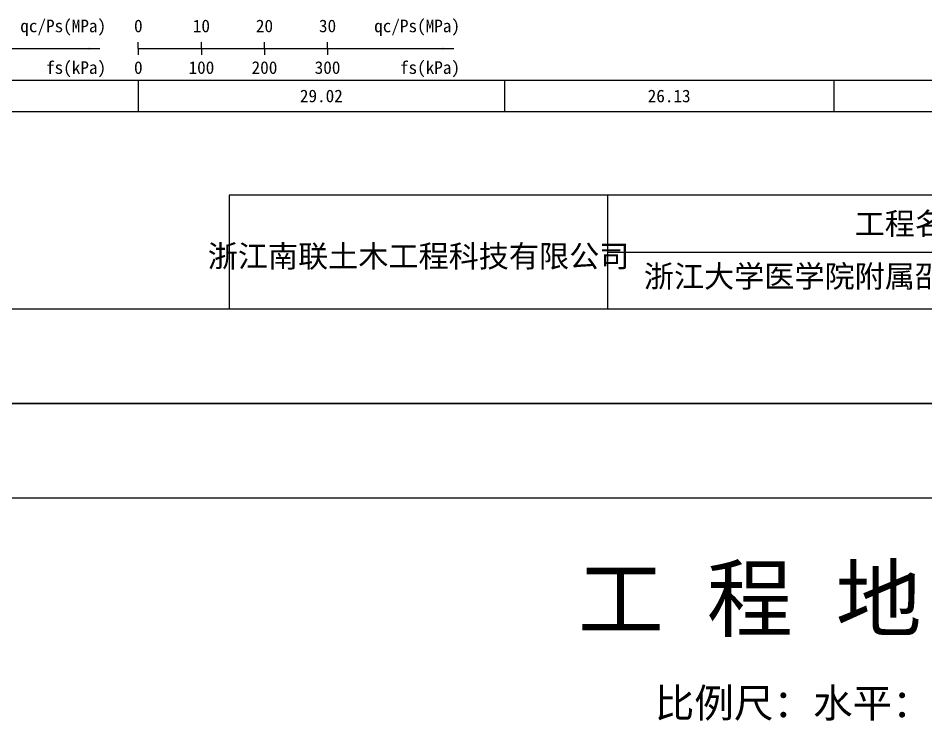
# Model space of a CAD drawing. Extents: x -37 to 3540, y -1485 to 297.
# Drawn here: x 889.5 to 1033.4, y -347.3 to -235.9 of the extents above; entities that cross this region are included whole.
import ezdxf
from ezdxf.enums import TextEntityAlignment as Align

# ---------------------------------------------------------------- set-up
doc = ezdxf.new("R2010")
doc.units = 0
doc.layers.get('0').update_dxf_attribs({"linetype": 'CONTINUOUS'})
doc.layers.add('FRAME', color=7, linetype='CONTINUOUS')
doc.layers.add('RULER', color=7, linetype='CONTINUOUS')
doc.styles.add('ST', font='')
doc.styles.get('ST').set_extended_font_data('SimSun')

# ---------------------------------------------------------------- blocks, each defined once
blk = doc.blocks.new('图签_A3长')
for p, q in [((0, 18), (-380, 18)), ((-380, 18), (-380, 0)), ((-320, 0), (-320, 18)), ((-320, 9), (0, 9)), ((-380, 0), (0, 0))]:
    blk.add_line(p, q)
at = {"style": 'ST'}
blk.add_text('工程名称', height=3.5, dxfattribs=at).set_placement((-271.3, 13.5), align=Align.MIDDLE_CENTER)
for tag, p in [('01＿单位名称', (-349.98, 8.36)), ('02＿工程名称', (-271.3, 5.16)), ('04＿工程编号', (-176.51, 4.65)), ('05＿日期', (-35.59, 4.65)), ('06＿图号', (-11.16, 4.91))]:
    blk.add_attdef(tag, text='', height=3.5, dxfattribs=at).set_placement(p, align=Align.MIDDLE_CENTER)
at = {"style": 'ST', "width": 0.85}
blk.add_attdef('03＿图件名称', text='', height=3, dxfattribs=at).set_placement((-205.49, 5.05), align=Align.MIDDLE_CENTER)
blk = doc.blocks.new('Arrow')
for points in [[(-3.984779, 0.348623), (0, 0), (-3.189535, 0)], [(-3.189535, 0), (0, 0), (-3.984779, -0.348623)]]:
    blk.add_solid(points)
blk = doc.blocks.new('图头_剖面图A3')
at = {"style": 'ST'}
for s, height, p in [('工 程 地 质 剖 面 图', 10, (-15.09, 10.79)), ('比例尺：水平：1∶            垂直：1∶', 4.6, (-11.5, -5.76))]:
    blk.add_text(s, height=height, dxfattribs=at).set_placement(p, align=Align.MIDDLE_CENTER)
for tag, height, p in [('01_剖面号', 10, (64.41, 11.39)), ('03＿纵向比例', 4.6, (50.43, -5.28)), ('02_横向比例', 4.6, (-18.82, -5.99))]:
    blk.add_attdef(tag, text='', height=height, dxfattribs=at).set_placement(p, align=Align.MIDDLE_LEFT)

msp = doc.modelspace()

# ---------------------------------------------------------------- linework, layer by layer
at = {"layer": 'FRAME', "linetype": 'Continuous'}
for p, q in [((622.01, -282), (1161.2, -282)), ((1443.01, -312), (698.45, -312))]:
    msp.add_line(p, q, dxfattribs=at)
at = {"layer": 'FRAME', "color": 245, "linetype": 'Continuous'}
for p, q in [((602.01, -297), (1322.94, -297)), ((1463.01, -297), (678.45, -297))]:
    msp.add_line(p, q, dxfattribs=at)
at = {"layer": 'RULER', "linetype": 'Continuous'}
for points in [[(908.52, -240.75), (908.52, -239.75)], [(918.52, -240.75), (918.52, -239.75)], [(928.52, -240.75), (928.52, -239.75)], [(938.52, -240.75), (938.52, -239.75)], [(852.41, -240.75), (902.41, -240.75)], [(908.52, -240.75), (958.52, -240.75)], [(908.52, -240.75), (908.52, -241.75)], [(918.52, -240.75), (918.52, -241.75)], [(928.52, -240.75), (928.52, -241.75)], [(938.52, -240.75), (938.52, -241.75)], [(852.41, -245.75), (908.52, -245.75), (908.52, -250.75), (852.41, -250.75)], [(908.52, -245.75), (966.55, -245.75), (966.55, -250.75), (908.52, -250.75)], [(966.55, -245.75), (1018.81, -245.75), (1018.81, -250.75), (966.55, -250.75)], [(1018.81, -245.75), (1073.44, -245.75), (1073.44, -250.75), (1018.81, -250.75)]]:
    msp.add_lwpolyline(points, dxfattribs=at)

# ---------------------------------------------------------------- block references
at = {"layer": 'FRAME'}
ref = msp.add_blockref('图签_A3长', (1302.94, -282), dxfattribs=at)
ref.add_attrib('01＿单位名称', '浙江南联土木工程科技有限公司', dxfattribs={"layer": '0', "height": 3.5, "style": 'ST'}).set_placement((952.95, -273.64), align=Align.MIDDLE_CENTER)
ref.add_attrib('02＿工程名称', '浙江大学医学院附属邵逸夫医院宁波院区', dxfattribs={"layer": '0', "height": 3.5, "style": 'ST'}).set_placement((1031.64, -276.84), align=Align.MIDDLE_CENTER)
msp.add_blockref('图头_剖面图A3', (1061.43, -338.7), dxfattribs=at)
at = {"layer": 'RULER', "xscale": 0.5, "yscale": 0.5, "zscale": 0.5}
for p in [(902.41, -240.75), (958.52, -240.75)]:
    msp.add_blockref('Arrow', p, dxfattribs=at)

# ---------------------------------------------------------------- texts
at = {"layer": 'RULER', "style": 'ST'}
for p in [(903.41, -238.75), (959.52, -238.75)]:
    msp.add_text('qc/Ps(MPa)', height=2, dxfattribs=at).set_placement(p, align=Align.BOTTOM_RIGHT)
for s, p in [('0', (908.52, -238.75)), ('10', (918.52, -238.75)), ('20', (928.52, -238.75)), ('30', (938.52, -238.75))]:
    msp.add_text(s, height=2, dxfattribs=at).set_placement(p, align=Align.BOTTOM_CENTER)
for p in [(903.41, -242.75), (959.52, -242.75)]:
    msp.add_text('fs(kPa)', height=2, dxfattribs=at).set_placement(p, align=Align.TOP_RIGHT)
for s, p in [('0', (908.52, -242.75)), ('100', (918.52, -242.75)), ('200', (928.52, -242.75)), ('300', (938.52, -242.75))]:
    msp.add_text(s, height=2, dxfattribs=at).set_placement(p, align=Align.TOP_CENTER)
for s, p in [('29.02', (937.54, -248.25)), ('26.13', (992.68, -248.25))]:
    msp.add_text(s, height=2, dxfattribs=at).set_placement(p, align=Align.MIDDLE_CENTER)

doc.saveas('drawing.dxf')
